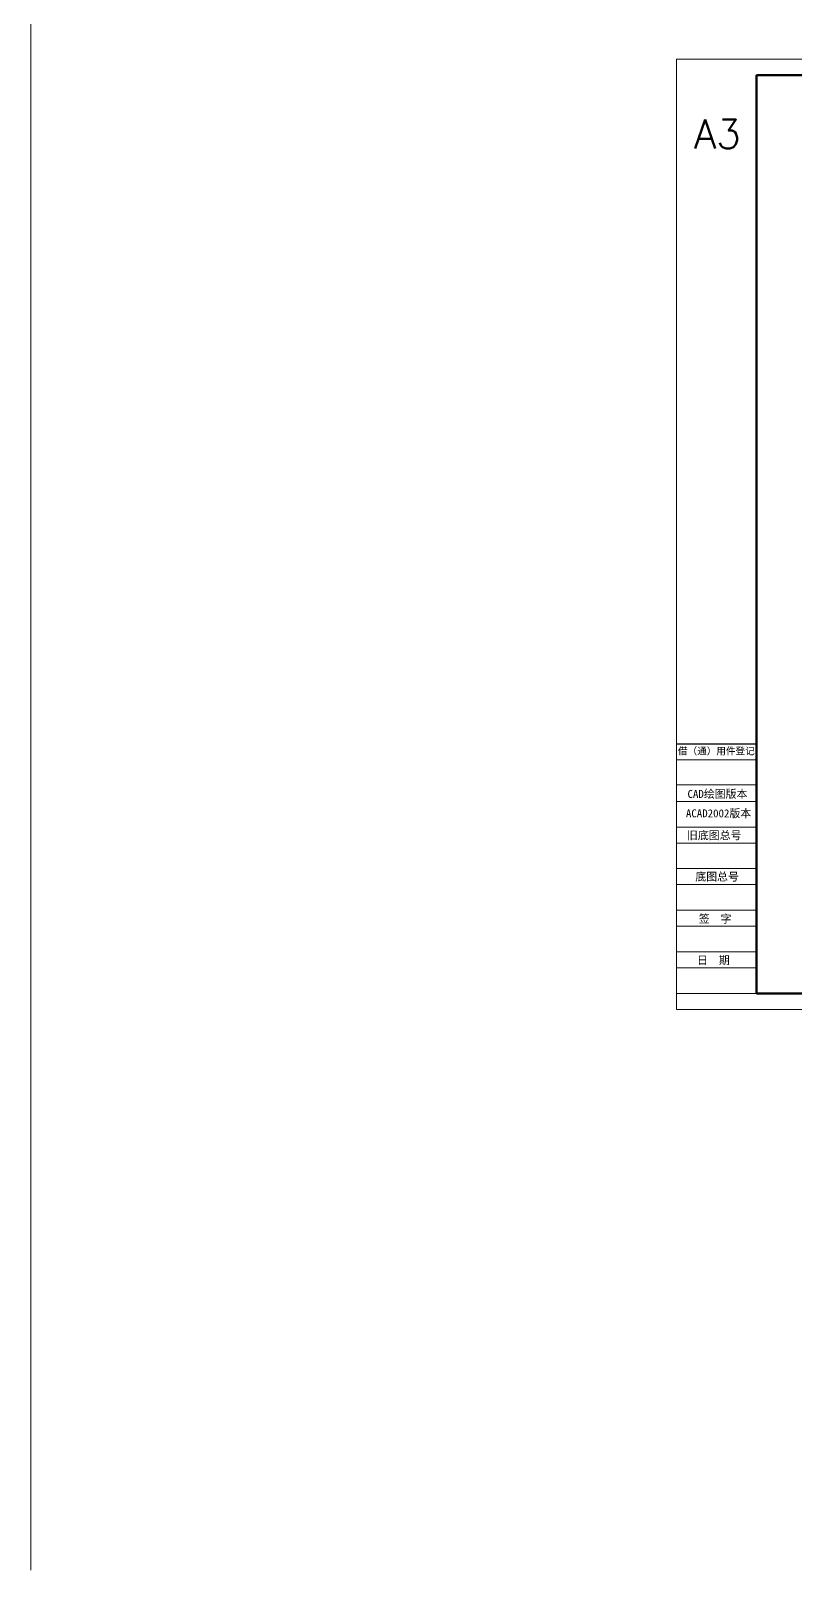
# Model space of a CAD drawing. Header units: millimetres. Extents: x 2517 to 6633, y 792 to 3241.
# Drawn here: x 3117.5 to 3251.4, y 792.4 to 1061.8 of the extents above; entities that cross this region are included whole.
import ezdxf

# ---------------------------------------------------------------- set-up
doc = ezdxf.new("R2010")
doc.units = ezdxf.units.MM
for name, color, linetype, lineweight in [('实线', 7, 'Continuous', 25), ('尺寸标注', 2, 'Continuous', 9), ('引导线', 6, 'Continuous', 9), ('文本', 3, 'Continuous', 15), ('粗实线', 9, 'Continuous', 50)]:
    doc.layers.add(name, color=color, linetype=linetype, lineweight=lineweight)
doc.styles.add('st', font='txt.shx')
doc.styles.get("Standard").update_dxf_attribs({"font": 'simfang.ttf'})

msp = doc.modelspace()

# ---------------------------------------------------------------- linework, layer by layer
at = {"layer": '实线'}
for p, q in [((3230.6462, 937.0539), (3244.6473, 937.0539)), ((3244.6473, 893.3704), (3244.6473, 924.7329)), ((3244.6473, 924.7329), (3244.6473, 893.3704))]:
    msp.add_line(p, q, dxfattribs=at)
at = {"layer": '尺寸标注', "ltscale": 0.2}
msp.add_line((3117.5189, 792.4263), (3117.5189, 1718.264), dxfattribs=at)
at = {"layer": '引导线'}
for p, q in [((3230.6462, 1056.9035), (3465.865, 1056.9035)), ((3230.6462, 890.5702), (3230.6462, 1056.9035)), ((3244.6473, 934.2536), (3230.6462, 934.2536)), ((3244.6473, 929.8632), (3230.6462, 929.8632)), ((3244.6473, 926.9731), (3230.6462, 926.9731)), ((3244.6473, 922.4927), (3230.6462, 922.4927)), ((3244.6473, 919.6925), (3230.6462, 919.6925)), ((3244.6473, 915.2121), (3230.6462, 915.2121)), ((3244.6473, 912.4119), (3230.6462, 912.4119)), ((3244.6473, 907.9315), (3230.6462, 907.9315)), ((3244.6473, 905.1313), (3230.6462, 905.1313)), ((3244.6473, 900.651), (3230.6462, 900.651)), ((3244.6473, 897.8507), (3230.6462, 897.8507)), ((3244.6473, 893.3704), (3230.6462, 893.3704)), ((3230.6462, 890.5702), (3465.865, 890.5702))]:
    msp.add_line(p, q, dxfattribs=at)
at = {"layer": '粗实线'}
for p, q in [((3244.6473, 893.3704), (3244.6473, 1054.1032)), ((3244.6473, 1054.1032), (3463.0648, 1054.1032)), ((3244.6473, 893.3704), (3463.0648, 893.3704))]:
    msp.add_line(p, q, dxfattribs=at)

# ---------------------------------------------------------------- texts
at = {"layer": '实线', "ltscale": 0.2, "insert": (3233.6938, 1046.2938), "char_height": 5.0404, "width": 14.00112, "attachment_point": 1, "style": 'st'}
msp.add_mtext('A3', dxfattribs=at)
at = {"layer": '文本', "ltscale": 0.2, "attachment_point": 5}
for s, insert, char_height, width in [('借（通）用件登记', (3237.5976, 935.7131), 1.2321, 28.634306), ('CAD绘图版本', (3237.7966, 928.2023), 1.40011, 42.449726), ('ACAD2002版本', (3237.9886, 924.8022), 1.40011, 32.767952), ('旧底图总号', (3237.2309, 920.9582), 1.40011, 37.068485), ('底图总号', (3237.7312, 913.7155), 1.40011, 8.127146), ('签  字', (3237.3893, 906.3449), 1.40011, 8.127146), ('日  期', (3237.0766, 899.0992), 1.40011, 8.127146)]:
    msp.add_mtext(s, dxfattribs=dict(at, insert=insert, char_height=char_height, width=width))

doc.saveas('drawing.dxf')
